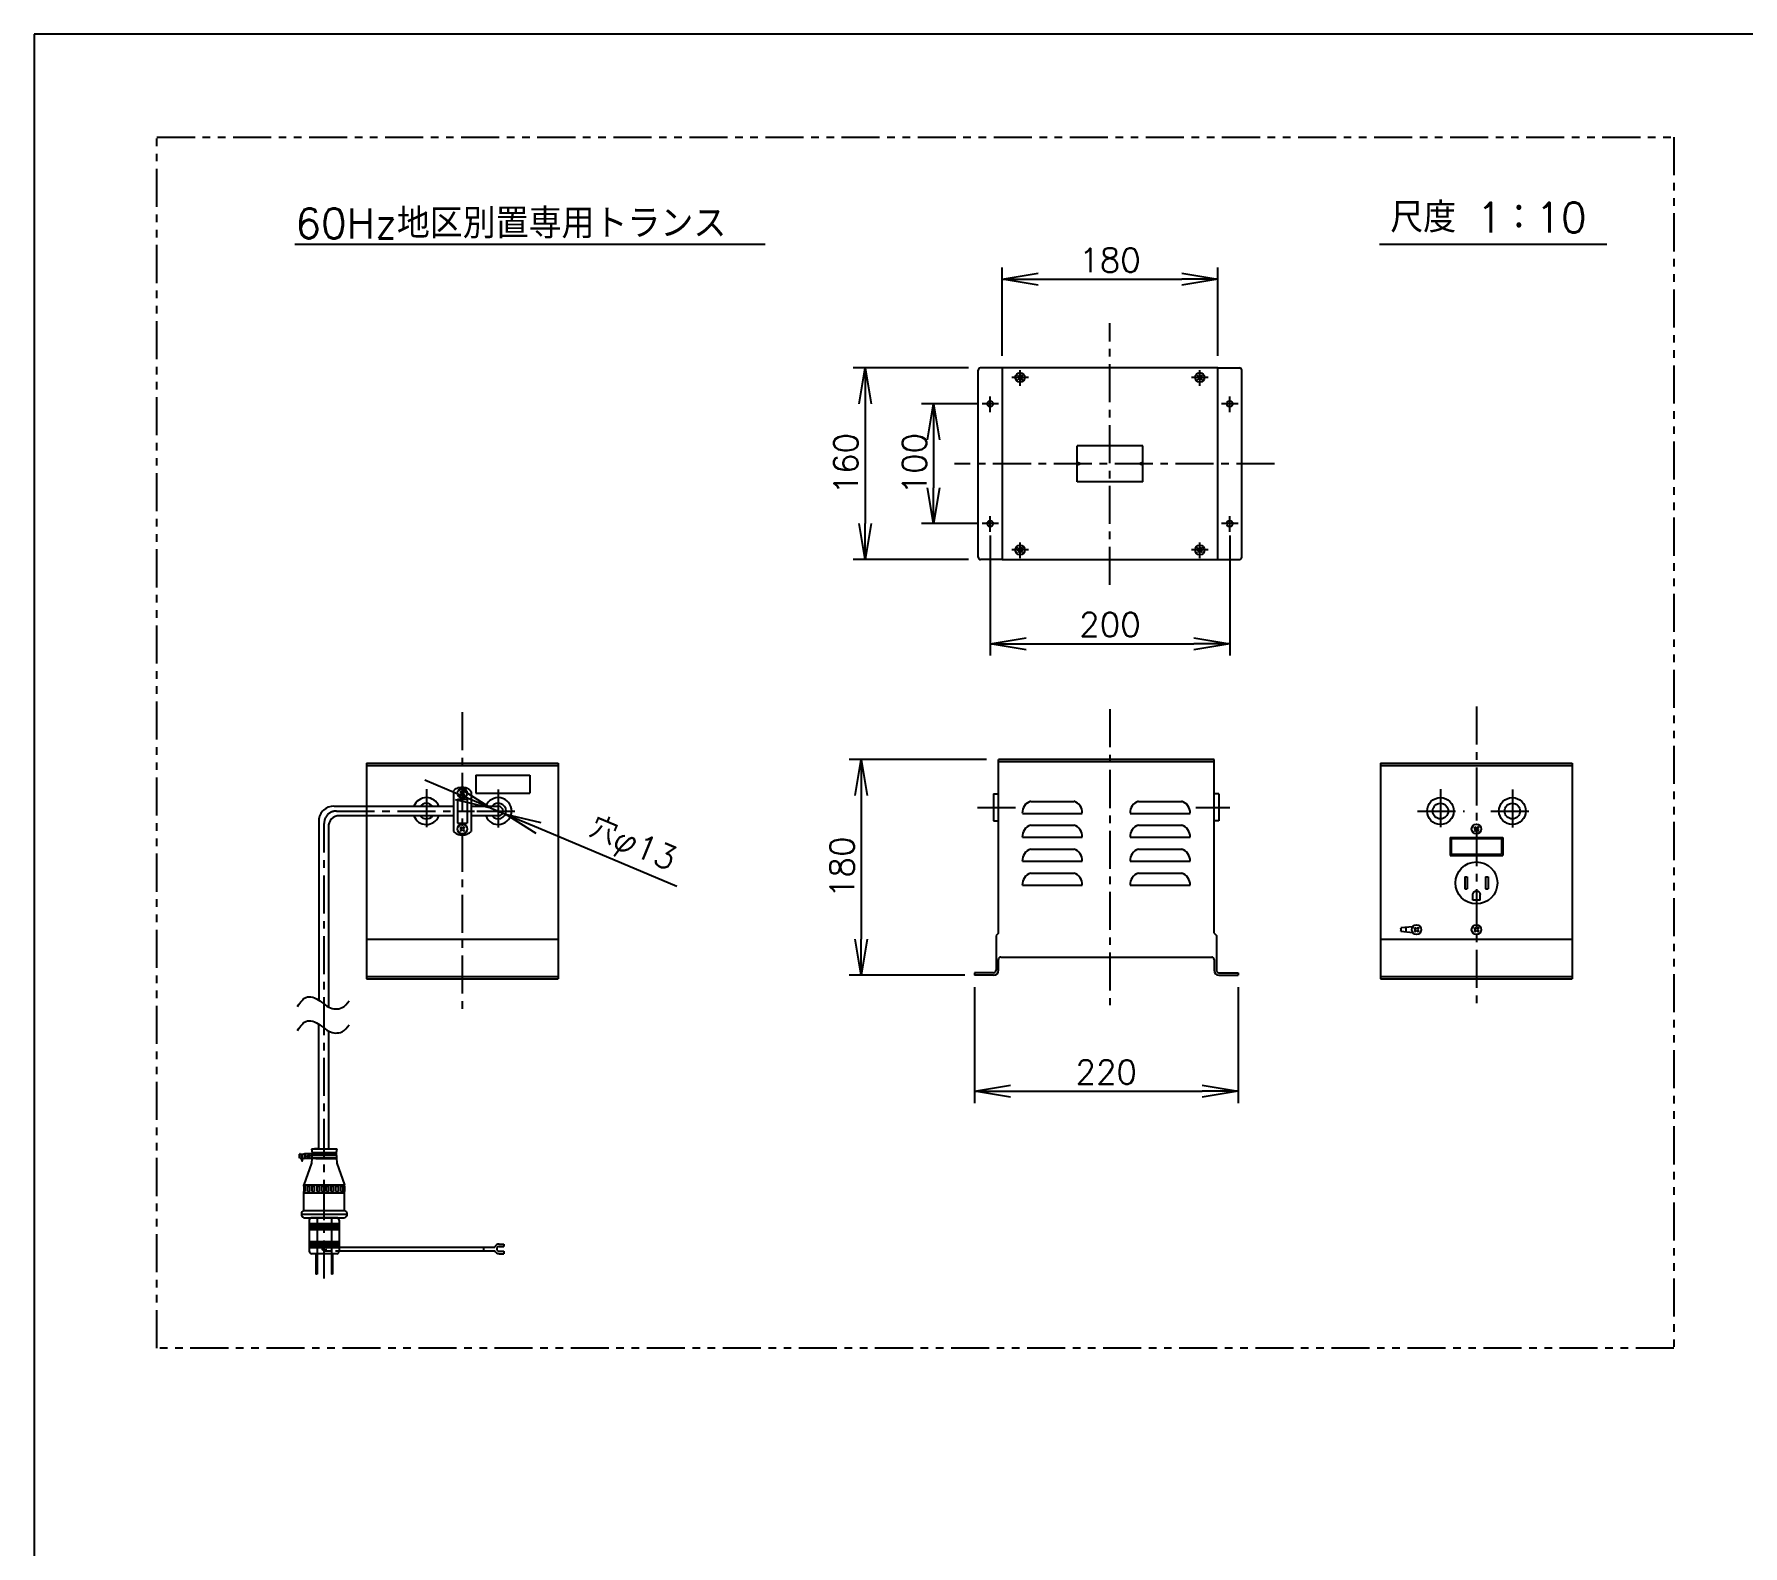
# Model space of a CAD drawing. Extents: x 230 to 4050, y 0 to 2754.
# Drawn here: x 230 to 1656, y 1492 to 2754 of the extents above; entities that cross this region are included whole.
import ezdxf

# ---------------------------------------------------------------- set-up
doc = ezdxf.new("R2010")
doc.units = 0
doc.header["$PDMODE"] = 3
for name, pattern in [('CENTER', [50.8, 31.75, -6.35, 6.35, -6.35]), ('HIDDEN', [9.525, 6.35, -3.175]), ('PHANTOM', [63.5, 31.75, -6.35, 6.35, -6.35, 6.35, -6.35])]:
    doc.linetypes.add(name, pattern=pattern)
doc.layers.get('0').update_dxf_attribs({"linetype": 'CONTINUOUS'})
doc.layers.get('DEFPOINTS').update_dxf_attribs({"linetype": 'CONTINUOUS'})
for name, color, linetype in [('DANMEN', 7, 'CONTINUOUS'), ('SIYOU', 7, 'CONTINUOUS'), ('SUNPOU', 7, 'CONTINUOUS'), ('WAKU', 7, 'CONTINUOUS')]:
    doc.layers.add(name, color=color, linetype=linetype)
doc.styles.get("Standard").update_dxf_attribs({"font": 'ROMANS', "bigfont": 'EXTFONT.shx'})
doc.dimstyles.get("Standard").update_dxf_attribs({"dimscale": 10, "dimtxt": 2, "dimasz": 3, "dimexe": 1, "dimexo": 1, "dimgap": 0.6, "dimtad": 3, "dimdec": 0, "dimzin": 0, "dimdsep": 46, "dimtxsty": 'STANDARD', "dimblk1": 'OPEN', "dimblk2": 'OPEN', "dimsah": 1, "dimcen": 1.5, "dimadec": 0, "dimazin": 0, "dimtfac": 1, "dimtdec": 0, "dimtmove": 0, "dimatfit": 0, "dimldrblk": 'DOTSMALL', "dimfxl": 1, "dimtvp": 1, "dimtolj": 1, "dimtzin": 0, "dimarcsym": 0})

# ---------------------------------------------------------------- blocks, each defined once
blk = doc.blocks.new('_OPEN')
at = {"color": 0, "linetype": 'ByBlock'}
for p, q in [((-1, 0.167), (0, 0)), ((0, 0), (-1, -0.167)), ((0, 0), (-1, 0))]:
    blk.add_line(p, q, dxfattribs=at)
blk = doc.blocks.new('*D7')
at = {"layer": 'DEFPOINTS', "color": 0}
for p in [(1014.9, 1968.2), (1234.9, 1968.2), (1234.9, 1871.2)]:
    blk.add_point(p, dxfattribs=at)
at = {"layer": 'SUNPOU', "color": 0, "lineweight": -2}
for p, q in [((1014.9, 1958.2), (1014.9, 1861.2)), ((1234.9, 1958.2), (1234.9, 1861.2)), ((1044.9, 1871.2), (1204.9, 1871.2))]:
    blk.add_line(p, q, dxfattribs=at)
at = {"layer": 'SUNPOU', "color": 0, "lineweight": -2, "xscale": 30, "yscale": 30, "zscale": 30, "rotation": 180}
blk.add_blockref('_OPEN', (1014.9, 1871.2), dxfattribs=at)
at = {"layer": 'SUNPOU', "color": 0, "lineweight": -2, "xscale": 30, "yscale": 30, "zscale": 30}
blk.add_blockref('_OPEN', (1234.9, 1871.2), dxfattribs=at)
at = {"layer": 'SUNPOU', "color": 0, "insert": (1124.9, 1887.2), "char_height": 20, "attachment_point": 5}
blk.add_mtext('\\A1;220', dxfattribs=at)
blk = doc.blocks.new('_DotSmall')
at = {"color": 0, "linetype": 'ByBlock', "const_width": 0.5}
blk.add_lwpolyline([(-0.0625, 0, 1), (0.0625, 0, 1)], format="xyb", close=True, dxfattribs=at)
blk = doc.blocks.new('*D2')
at = {"layer": 'DEFPOINTS', "color": 0}
for p in [(1218, 2548.9), (1038, 2475), (1218, 2475)]:
    blk.add_point(p, dxfattribs=at)
at = {"layer": 'SUNPOU', "color": 0, "lineweight": -2}
for p, q in [((1038, 2485), (1038, 2558.9)), ((1218, 2485), (1218, 2558.9)), ((1068, 2548.9), (1188, 2548.9))]:
    blk.add_line(p, q, dxfattribs=at)
at = {"layer": 'SUNPOU', "color": 0, "lineweight": -2, "xscale": 30, "yscale": 30, "zscale": 30, "rotation": 180}
blk.add_blockref('_OPEN', (1038, 2548.9), dxfattribs=at)
at = {"layer": 'SUNPOU', "color": 0, "lineweight": -2, "xscale": 30, "yscale": 30, "zscale": 30}
blk.add_blockref('_OPEN', (1218, 2548.9), dxfattribs=at)
at = {"layer": 'SUNPOU', "color": 0, "insert": (1128, 2564.9), "char_height": 20, "attachment_point": 5}
blk.add_mtext('\\A1;180', dxfattribs=at)
blk = doc.blocks.new('*D3')
at = {"layer": 'DEFPOINTS', "color": 0}
for p in [(1028, 2345), (1228, 2345), (1228, 2244.8)]:
    blk.add_point(p, dxfattribs=at)
at = {"layer": 'SUNPOU', "color": 0, "lineweight": -2}
for p, q in [((1028, 2335), (1028, 2234.8)), ((1228, 2335), (1228, 2234.8)), ((1058, 2244.8), (1198, 2244.8))]:
    blk.add_line(p, q, dxfattribs=at)
at = {"layer": 'SUNPOU', "color": 0, "lineweight": -2, "xscale": 30, "yscale": 30, "zscale": 30, "rotation": 180}
blk.add_blockref('_OPEN', (1028, 2244.8), dxfattribs=at)
at = {"layer": 'SUNPOU', "color": 0, "lineweight": -2, "xscale": 30, "yscale": 30, "zscale": 30}
blk.add_blockref('_OPEN', (1228, 2244.8), dxfattribs=at)
at = {"layer": 'SUNPOU', "color": 0, "insert": (1128, 2260.8), "char_height": 20, "attachment_point": 5}
blk.add_mtext('\\A1;200', dxfattribs=at)
blk = doc.blocks.new('*D4')
at = {"layer": 'DEFPOINTS', "color": 0}
for p in [(1028, 2445), (980.8, 2345), (1028, 2345)]:
    blk.add_point(p, dxfattribs=at)
at = {"layer": 'SUNPOU', "color": 0, "lineweight": -2}
for p, q in [((1018, 2445), (970.8, 2445)), ((980.8, 2415), (980.8, 2375)), ((1018, 2345), (970.8, 2345))]:
    blk.add_line(p, q, dxfattribs=at)
at = {"layer": 'SUNPOU', "color": 0, "lineweight": -2, "xscale": 30, "yscale": 30, "zscale": 30}
for p, rotation in [((980.8, 2445), 90), ((980.8, 2345), 270)]:
    blk.add_blockref('_OPEN', p, dxfattribs=dict(at, rotation=rotation))
at = {"layer": 'SUNPOU', "color": 0, "insert": (964.8, 2395), "char_height": 20, "attachment_point": 5, "rotation": 90}
blk.add_mtext('\\A1;100', dxfattribs=at)
blk = doc.blocks.new('*D5')
at = {"layer": 'DEFPOINTS', "color": 0}
for p in [(1020, 2475), (923.6, 2315), (1020, 2315)]:
    blk.add_point(p, dxfattribs=at)
at = {"layer": 'SUNPOU', "color": 0, "lineweight": -2}
for p, q in [((1010, 2475), (913.6, 2475)), ((923.6, 2445), (923.6, 2345)), ((1010, 2315), (913.6, 2315))]:
    blk.add_line(p, q, dxfattribs=at)
at = {"layer": 'SUNPOU', "color": 0, "lineweight": -2, "xscale": 30, "yscale": 30, "zscale": 30}
for p, rotation in [((923.6, 2475), 90), ((923.6, 2315), 270)]:
    blk.add_blockref('_OPEN', p, dxfattribs=dict(at, rotation=rotation))
at = {"layer": 'SUNPOU', "color": 0, "insert": (907.6, 2395), "char_height": 20, "attachment_point": 5, "rotation": 90}
blk.add_mtext('\\A1;160', dxfattribs=at)
blk = doc.blocks.new('*D6')
at = {"layer": 'DEFPOINTS', "color": 0}
for p in [(1034.9, 2148.2), (920.4, 1968.2), (1016.9, 1968.2)]:
    blk.add_point(p, dxfattribs=at)
at = {"layer": 'SUNPOU', "color": 0, "lineweight": -2}
for p, q in [((1024.9, 2148.2), (910.4, 2148.2)), ((920.4, 2118.2), (920.4, 1998.2)), ((1006.9, 1968.2), (910.4, 1968.2))]:
    blk.add_line(p, q, dxfattribs=at)
at = {"layer": 'SUNPOU', "color": 0, "lineweight": -2, "xscale": 30, "yscale": 30, "zscale": 30}
for p, rotation in [((920.4, 2148.2), 90), ((920.4, 1968.2), 270)]:
    blk.add_blockref('_OPEN', p, dxfattribs=dict(at, rotation=rotation))
at = {"layer": 'SUNPOU', "color": 0, "insert": (904.4, 2058.2), "char_height": 20, "attachment_point": 5, "rotation": 90}
blk.add_mtext('\\A1;180', dxfattribs=at)
blk = doc.blocks.new('*D8')
at = {"layer": 'DEFPOINTS', "color": 0}
for p in [(611.4, 2107.6), (623.4, 2102.6), (623.4, 2102.6)]:
    blk.add_point(p, dxfattribs=at)
at = {"layer": 'SUNPOU', "color": 0, "lineweight": -2}
for p, q in [((583.7, 2119.3), (556.1, 2130.9)), ((611.4, 2107.6), (623.4, 2102.6)), ((651, 2091), (766.5, 2042.5))]:
    blk.add_line(p, q, dxfattribs=at)
at = {"layer": 'SUNPOU', "color": 0, "lineweight": -2, "xscale": 30, "yscale": 30, "zscale": 30}
for p, rotation in [((611.4, 2107.6), 337.2183974964843), ((623.4, 2102.6), 157.2183974964843)]:
    blk.add_blockref('_OPEN', p, dxfattribs=dict(at, rotation=rotation))
at = {"layer": 'SUNPOU', "color": 0, "insert": (728.8, 2075.7), "char_height": 20, "attachment_point": 5, "rotation": 337.2184}
blk.add_mtext('\\A1;穴φ13', dxfattribs=at)

msp = doc.modelspace()

# ---------------------------------------------------------------- linework, layer by layer
at = {"layer": 'DANMEN', "color": 2, "linetype": 'CENTER'}
for p, q in [((1128, 2293.9), (1128, 2512.3)), ((1053, 2460.1), (1053, 2473.2)), ((1203, 2460.1), (1203, 2473.2)), ((1059.9, 2467), (1046.2, 2467)), ((1209.9, 2467), (1196.2, 2467)), ((1034.9, 2445), (1021.2, 2445)), ((1028, 2438.1), (1028, 2451.2)), ((1234.9, 2445), (1221.2, 2445)), ((1228, 2438.1), (1228, 2451.2)), ((1265.3, 2395), (998.1, 2395)), ((1034.9, 2345), (1021.2, 2345)), ((1028, 2338.1), (1028, 2351.2)), ((1234.9, 2345), (1221.2, 2345)), ((1228, 2338.1), (1228, 2351.2)), ((1053, 2316.1), (1053, 2329.2)), ((1203, 2316.1), (1203, 2329.2)), ((1059.9, 2323), (1046.2, 2323)), ((1209.9, 2323), (1196.2, 2323)), ((587.4, 2187.7), (587.4, 1939.8)), ((1128, 2190.2), (1128, 1943)), ((1433.9, 2192.4), (1433.9, 1941.7)), ((557.4, 2123.4), (557.4, 2087.4)), ((617.4, 2123), (617.4, 2087.9)), ((617.4, 2123), (617.4, 2088.3)), ((1403.9, 2123.4), (1403.9, 2087.4)), ((1463.9, 2123), (1463.9, 2087.9)), ((482.4, 2105.1), (597.6, 2105.1)), ((599.5, 2105.1), (634.7, 2105.1)), ((1017.5, 2108.2), (1049.6, 2108.2)), ((1199.6, 2108.2), (1228.2, 2108.2)), ((1384.7, 2105.1), (1424, 2105.1)), ((1446, 2105.1), (1481.2, 2105.1)), ((472.1, 1714.9), (472.1, 2094.8)), ((472.1, 1763.7), (472.1, 1774))]:
    msp.add_line(p, q, dxfattribs=at)
at = {"layer": 'DANMEN', "color": 2}
for p, q in [((1018, 2317), (1018, 2473)), ((1038, 2475), (1020, 2475)), ((1218, 2475), (1236, 2475)), ((1238, 2317), (1238, 2473)), ((1155.5, 2410), (1100.5, 2410)), ((1100.5, 2380), (1100.5, 2410)), ((1155.5, 2380), (1155.5, 2410)), ((1155.5, 2380), (1100.5, 2380)), ((1038, 2315), (1020, 2315)), ((1218, 2315), (1236, 2315)), ((507.4, 2145.1), (507.4, 1965.1)), ((507.4, 2145.1), (667.4, 2145.1)), ((507.4, 2143.1), (667.4, 2143.1)), ((667.4, 2145.1), (667.4, 1965.1)), ((1214.9, 2148.2), (1034.9, 2148.2)), ((1034.9, 2003.2), (1034.9, 2148.2)), ((1214.9, 2146.2), (1034.9, 2146.2)), ((1214.9, 2003.2), (1214.9, 2148.2)), ((1353.9, 2145.1), (1513.9, 2145.1)), ((1353.9, 2145.1), (1353.9, 1965.1)), ((1353.9, 2143.1), (1513.9, 2143.1)), ((1513.9, 2145.1), (1513.9, 1965.1)), ((598.7, 2135.1), (643.7, 2135.1)), ((598.7, 2135.1), (598.7, 2120.1)), ((643.7, 2135.1), (643.7, 2120.1)), ((598.7, 2120.1), (643.7, 2120.1)), ((1030.9, 2119.5), (1030.9, 2097)), ((1030.9, 2119.5), (1034.9, 2119.5)), ((1061.9, 2113.2), (1079.9, 2113.2)), ((1079.9, 2113.2), (1097.9, 2113.2)), ((1151.9, 2113.2), (1169.9, 2113.2)), ((1169.9, 2113.2), (1187.9, 2113.2)), ((1218.9, 2119.5), (1214.9, 2119.5)), ((1218.9, 2119.5), (1218.9, 2097)), ((467.6, 2097.3), (467.6, 1947.4)), ((480.3, 2109.1), (579.9, 2109.1)), ((579.9, 2101.1), (484.1, 2101.1)), ((594.9, 2109.1), (606.9, 2109.1)), ((606.9, 2101.1), (594.9, 2101.1)), ((606.9, 2109.1), (617.4, 2109.1)), ((617.4, 2101.1), (606.9, 2101.1)), ((1030.9, 2097), (1034.9, 2097)), ((1218.9, 2097), (1214.9, 2097)), ((475.6, 2092.8), (475.6, 1941.7)), ((1061.9, 2093.2), (1079.9, 2093.2)), ((1079.9, 2093.2), (1097.9, 2093.2)), ((1151.9, 2093.2), (1169.9, 2093.2)), ((1169.9, 2093.2), (1187.9, 2093.2)), ((1061.9, 2073.2), (1079.9, 2073.2)), ((1079.9, 2073.2), (1097.9, 2073.2)), ((1151.9, 2073.2), (1169.9, 2073.2)), ((1169.9, 2073.2), (1187.9, 2073.2)), ((1061.9, 2053.2), (1097.9, 2053.2)), ((1061.9, 2053.2), (1079.9, 2053.2)), ((1063, 2053.2), (1079.9, 2053.2)), ((1079.9, 2053.2), (1096.8, 2053.2)), ((1144.9, 2043.2), (1194.9, 2043.2)), ((1151.9, 2053.2), (1169.9, 2053.2)), ((1169.9, 2053.2), (1187.9, 2053.2)), ((507.4, 1998.1), (667.4, 1998.1)), ((1034.9, 2003.2), (1032.9, 2001.2)), ((1032.9, 2001.2), (1032.9, 1972.2)), ((1214.9, 2003.2), (1216.9, 2001.2)), ((1216.9, 2001.2), (1216.9, 1972.2)), ((1353.9, 1998.1), (1513.9, 1998.1)), ((1036.9, 1983.2), (1039.9, 1983.2)), ((1039.9, 1983.2), (1210.9, 1983.2)), ((1210.9, 1983.2), (1212.9, 1983.2)), ((1030.9, 1970.2), (1014.9, 1970.2)), ((1014.9, 1970.2), (1014.9, 1968.2)), ((1034.9, 1972.2), (1034.9, 1981.2)), ((1214.9, 1981.2), (1214.9, 1972.2)), ((1218.9, 1970.2), (1234.9, 1970.2)), ((1234.9, 1970.2), (1234.9, 1968.2)), ((507.4, 1967.1), (667.4, 1967.1)), ((507.4, 1965.1), (667.4, 1965.1)), ((1030.9, 1968.2), (1014.9, 1968.2)), ((1218.9, 1968.2), (1232.9, 1968.2)), ((1232.9, 1968.2), (1234.9, 1968.2)), ((1353.9, 1967.1), (1513.9, 1967.1)), ((1353.9, 1965.1), (1513.9, 1965.1)), ((467.6, 1823.2), (467.6, 1927.3)), ((475.6, 1921.6), (475.6, 1823.2)), ((484.6, 1741.2), (614.4, 1741.2)), ((605.1, 1741.2), (605.1, 1738.2)), ((618.1, 1743.7), (622.1, 1743.7)), ((618.1, 1741.7), (622.1, 1741.7)), ((622.1, 1743.7), (622.1, 1741.7)), ((484.6, 1738.2), (614.4, 1738.2)), ((618.1, 1737.7), (622.1, 1737.7)), ((618.1, 1735.7), (622.1, 1735.7)), ((622.1, 1737.7), (622.1, 1735.7))]:
    msp.add_line(p, q, dxfattribs=at)
at = {"layer": 'DANMEN', "color": 4}
for p, q in [((1051, 2468.2), (1051.7, 2469)), ((1051, 2468.2), (1052.3, 2467)), ((1051.7, 2469), (1053, 2467.7)), ((1054.3, 2469), (1053, 2467.7)), ((1054.9, 2468.2), (1053.7, 2467)), ((1054.3, 2469), (1054.9, 2468.2)), ((1201, 2468.2), (1201.7, 2469)), ((1201, 2468.2), (1202.3, 2467)), ((1201.7, 2469), (1203, 2467.7)), ((1204.3, 2469), (1203, 2467.7)), ((1204.9, 2468.2), (1203.7, 2467)), ((1204.3, 2469), (1204.9, 2468.2)), ((1052.3, 2467), (1051, 2465.8)), ((1051, 2465.8), (1051.7, 2465.1)), ((1053, 2466.3), (1051.7, 2465.1)), ((1053, 2466.3), (1054.3, 2465.1)), ((1053.7, 2467), (1054.9, 2465.8)), ((1054.3, 2465.1), (1054.9, 2465.8)), ((1202.3, 2467), (1201, 2465.8)), ((1201, 2465.8), (1201.7, 2465.1)), ((1203, 2466.3), (1201.7, 2465.1)), ((1203, 2466.3), (1204.3, 2465.1)), ((1203.7, 2467), (1204.9, 2465.8)), ((1204.3, 2465.1), (1204.9, 2465.8)), ((1051, 2324.2), (1051.7, 2325)), ((1051.7, 2325), (1053, 2323.7)), ((1054.3, 2325), (1053, 2323.7)), ((1054.3, 2325), (1054.9, 2324.2)), ((1201, 2324.2), (1201.7, 2325)), ((1201.7, 2325), (1203, 2323.7)), ((1204.3, 2325), (1203, 2323.7)), ((1204.3, 2325), (1204.9, 2324.2)), ((1051, 2324.2), (1052.3, 2323)), ((1052.3, 2323), (1051, 2321.8)), ((1051, 2321.8), (1051.7, 2321.1)), ((1053, 2322.3), (1051.7, 2321.1)), ((1053, 2322.3), (1054.3, 2321.1)), ((1054.9, 2324.2), (1053.7, 2323)), ((1053.7, 2323), (1054.9, 2321.8)), ((1054.3, 2321.1), (1054.9, 2321.8)), ((1201, 2324.2), (1202.3, 2323)), ((1202.3, 2323), (1201, 2321.8)), ((1201, 2321.8), (1201.7, 2321.1)), ((1203, 2322.3), (1201.7, 2321.1)), ((1203, 2322.3), (1204.3, 2321.1)), ((1204.9, 2324.2), (1203.7, 2323)), ((1203.7, 2323), (1204.9, 2321.8)), ((1204.3, 2321.1), (1204.9, 2321.8)), ((583.4, 2115.1), (583.4, 2095.1)), ((583.4, 2115.1), (591.4, 2115.1)), ((585.4, 2121.3), (586.1, 2122)), ((585.4, 2121.3), (586.7, 2120.1)), ((586.7, 2120.1), (585.4, 2118.9)), ((585.4, 2118.9), (586.1, 2118.2)), ((586.1, 2122), (587.4, 2120.8)), ((587.4, 2119.4), (586.1, 2118.2)), ((588.6, 2122), (587.4, 2120.8)), ((587.4, 2119.4), (588.6, 2118.2)), ((589.3, 2121.3), (588.1, 2120.1)), ((588.1, 2120.1), (589.3, 2118.9)), ((588.6, 2122), (589.3, 2121.3)), ((588.6, 2118.2), (589.3, 2118.9)), ((591.4, 2115.1), (591.4, 2095.1)), ((594.9, 2121.1), (594.9, 2088.1)), ((583.4, 2095.1), (591.4, 2095.1)), ((585.4, 2091.3), (586.1, 2092)), ((585.4, 2091.3), (586.7, 2090.1)), ((586.7, 2090.1), (585.4, 2088.9)), ((585.4, 2088.9), (586.1, 2088.2)), ((586.1, 2092), (587.4, 2090.8)), ((587.4, 2089.4), (586.1, 2088.2)), ((588.6, 2092), (587.4, 2090.8)), ((587.4, 2089.4), (588.6, 2088.2)), ((589.3, 2091.3), (588.1, 2090.1)), ((588.1, 2090.1), (589.3, 2088.9)), ((588.6, 2092), (589.3, 2091.3)), ((588.6, 2088.2), (589.3, 2088.9)), ((1411.9, 2083.1), (1455.9, 2083.1)), ((1411.9, 2083.1), (1411.9, 2068.1)), ((1431.9, 2091.3), (1432.6, 2092)), ((1431.9, 2091.3), (1433.1, 2090.1)), ((1433.1, 2090.1), (1431.9, 2088.9)), ((1431.9, 2088.9), (1432.6, 2088.2)), ((1432.6, 2092), (1433.9, 2090.8)), ((1433.9, 2089.4), (1432.6, 2088.2)), ((1435.1, 2092), (1433.9, 2090.8)), ((1433.9, 2089.4), (1435.1, 2088.2)), ((1435.8, 2091.3), (1434.6, 2090.1)), ((1434.6, 2090.1), (1435.8, 2088.9)), ((1435.1, 2092), (1435.8, 2091.3)), ((1435.1, 2088.2), (1435.8, 2088.9)), ((1455.9, 2083.1), (1455.9, 2068.1)), ((1411.9, 2068.1), (1455.9, 2068.1)), ((1412.9, 2082.1), (1454.9, 2082.1)), ((1412.9, 2082.1), (1412.9, 2069.1)), ((1412.9, 2069.1), (1454.9, 2069.1)), ((1454.9, 2082.1), (1454.9, 2069.1)), ((1424.1, 2050.1), (1426.1, 2050.1)), ((1424.1, 2050.1), (1424.1, 2040.1)), ((1424.1, 2040.1), (1426.1, 2040.1)), ((1426.1, 2050.1), (1426.1, 2040.1)), ((1426.1, 2050.1), (1426.1, 2040.1)), ((1441.6, 2050.1), (1441.6, 2040.1)), ((1441.6, 2050.1), (1443.6, 2050.1)), ((1441.6, 2040.1), (1443.6, 2040.1)), ((1443.6, 2050.1), (1443.6, 2040.1)), ((1430.9, 2030.6), (1430.9, 2035.6)), ((1436.9, 2030.6), (1430.9, 2030.6)), ((1436.9, 2030.6), (1436.9, 2035.6)), ((1380.7, 2008.6), (1370.9, 2007.6)), ((1380.7, 2003.6), (1370.9, 2004.6)), ((1381.9, 2007.3), (1382.6, 2008)), ((1381.9, 2007.3), (1383.1, 2006.1)), ((1383.1, 2006.1), (1381.9, 2004.9)), ((1381.9, 2004.9), (1382.6, 2004.2)), ((1382.6, 2008), (1383.9, 2006.8)), ((1383.9, 2005.4), (1382.6, 2004.2)), ((1385.1, 2008), (1383.9, 2006.8)), ((1383.9, 2005.4), (1385.1, 2004.2)), ((1385.8, 2007.3), (1384.6, 2006.1)), ((1384.6, 2006.1), (1385.8, 2004.9)), ((1385.1, 2008), (1385.8, 2007.3)), ((1385.1, 2004.2), (1385.8, 2004.9)), ((1431.9, 2007.3), (1432.6, 2008)), ((1431.9, 2007.3), (1433.1, 2006.1)), ((1433.1, 2006.1), (1431.9, 2004.9)), ((1431.9, 2004.9), (1432.6, 2004.2)), ((1432.6, 2008), (1433.9, 2006.8)), ((1433.9, 2005.4), (1432.6, 2004.2)), ((1435.1, 2008), (1433.9, 2006.8)), ((1433.9, 2005.4), (1435.1, 2004.2)), ((1435.8, 2007.3), (1434.6, 2006.1)), ((1434.6, 2006.1), (1435.8, 2004.9)), ((1435.1, 2008), (1435.8, 2007.3)), ((1435.1, 2004.2), (1435.8, 2004.9)), ((451.6, 1815.5), (451.6, 1818.7)), ((465.1, 1819.1), (455.6, 1819.1)), ((455.9, 1815.4), (455.6, 1815.1)), ((465.1, 1815.1), (455.6, 1815.1)), ((455.7, 1819.1), (455.9, 1818.7)), ((455.9, 1818.7), (455.9, 1815.4)), ((458.4, 1817.6), (458.6, 1817.8)), ((458.4, 1817.6), (458.8, 1817.2)), ((458.8, 1817.2), (458.4, 1816.8)), ((458.4, 1816.8), (458.6, 1816.6)), ((458.6, 1817.8), (459, 1817.4)), ((459, 1817), (458.6, 1816.6)), ((459.4, 1817.8), (459, 1817.4)), ((459, 1817), (459.4, 1816.6)), ((459.6, 1817.6), (459.2, 1817.2)), ((459.2, 1817.2), (459.6, 1816.8)), ((459.4, 1817.8), (459.6, 1817.6)), ((459.4, 1816.6), (459.6, 1816.8)), ((461.6, 1823.1), (482.6, 1823.1)), ((461.6, 1823.1), (462.1, 1820.1)), ((461.9, 1815.1), (461.6, 1811.2)), ((461.7, 1818.1), (461.7, 1816.1)), ((461.7, 1818.1), (482.3, 1818.1)), ((461.7, 1816.1), (482.4, 1816.1)), ((462, 1818.1), (461.9, 1816.1)), ((462.1, 1820.1), (482.1, 1820.1)), ((462.1, 1820.1), (462.1, 1819.1)), ((467.6, 1823.1), (464.1, 1823.1)), ((465.1, 1819.1), (482.2, 1819.1)), ((465.1, 1815.1), (482.4, 1815.1)), ((482.6, 1823.1), (482.1, 1820.1)), ((482.1, 1820.1), (482.6, 1811.2)), ((461.6, 1811.2), (455.1, 1793.1)), ((482.6, 1811.2), (489.1, 1793.1)), ((455, 1792.1), (456.1, 1792.1)), ((455, 1792.1), (455, 1787.6)), ((455, 1787.6), (456.1, 1787.6)), ((455.1, 1793.1), (489.1, 1793.1)), ((455.1, 1792.1), (455.1, 1793.1)), ((455.1, 1771.7), (455.1, 1787.6)), ((455.1, 1786.6), (489.1, 1786.6)), ((456.1, 1787.6), (456.1, 1792.1)), ((458.1, 1787.6), (458.1, 1792.1)), ((458.1, 1792.1), (460.1, 1792.1)), ((458.1, 1787.6), (460.1, 1787.6)), ((460.1, 1787.6), (460.1, 1792.1)), ((462.1, 1787.6), (462.1, 1792.1)), ((462.1, 1792.1), (464.1, 1792.1)), ((462.1, 1787.6), (464.1, 1787.6)), ((464.1, 1787.6), (464.1, 1792.1)), ((466.1, 1787.6), (466.1, 1792.1)), ((466.1, 1792.1), (468.1, 1792.1)), ((466.1, 1787.6), (468.1, 1787.6)), ((468.1, 1787.6), (468.1, 1792.1)), ((470.1, 1787.6), (470.1, 1792.1)), ((470.1, 1792.1), (472.1, 1792.1)), ((470.1, 1787.6), (472.1, 1787.6)), ((472.1, 1792.1), (472.1, 1787.6)), ((472.1, 1792.1), (472.1, 1787.6)), ((474, 1787.6), (474, 1792.1)), ((474, 1792.1), (475.9, 1792.1)), ((474, 1787.6), (475.9, 1787.6)), ((475.9, 1787.6), (475.9, 1792.1)), ((477.9, 1787.6), (477.9, 1792.1)), ((477.9, 1792.1), (479.9, 1792.1)), ((477.9, 1787.6), (479.9, 1787.6)), ((479.9, 1787.6), (479.9, 1792.1)), ((481.9, 1787.6), (481.9, 1792.1)), ((481.9, 1792.1), (483.9, 1792.1)), ((481.9, 1787.6), (483.9, 1787.6)), ((483.9, 1787.6), (483.9, 1792.1)), ((485.9, 1787.6), (485.9, 1792.1)), ((485.9, 1792.1), (487.9, 1792.1)), ((485.9, 1787.6), (487.9, 1787.6)), ((487.9, 1787.6), (487.9, 1792.1)), ((488.9, 1792.1), (489.3, 1792.1)), ((488.9, 1787.6), (488.9, 1792.1)), ((488.9, 1787.6), (489.3, 1787.6)), ((489.1, 1792.1), (489.1, 1793.1)), ((489.1, 1771.7), (489.1, 1787.6)), ((489.3, 1787.6), (489.3, 1792.1)), ((453.1, 1768.7), (491.1, 1768.7)), ((455.1, 1771.7), (489.1, 1771.7)), ((455.1, 1765.7), (489.1, 1765.7)), ((459.6, 1763.7), (459.6, 1737.7)), ((484.6, 1760.7), (459.6, 1760.7)), ((484.6, 1759.7), (459.6, 1759.7)), ((484.6, 1758.7), (459.6, 1758.7)), ((484.6, 1757.7), (459.6, 1757.7)), ((484.6, 1756.7), (459.6, 1756.7)), ((484.6, 1755.7), (459.6, 1755.7)), ((482.6, 1765.7), (461.6, 1765.7)), ((466.1, 1765.7), (466.1, 1735.7)), ((478.1, 1765.7), (478.1, 1735.7)), ((484.6, 1763.7), (484.6, 1737.7)), ((484.6, 1745.7), (459.6, 1745.7)), ((484.6, 1744.7), (459.6, 1744.7)), ((484.6, 1743.7), (459.6, 1743.7)), ((484.6, 1742.7), (459.6, 1742.7)), ((484.6, 1741.7), (459.6, 1741.7)), ((484.6, 1740.7), (459.6, 1740.7)), ((482.6, 1735.7), (461.6, 1735.7)), ((465.1, 1735.7), (465.1, 1718.7)), ((466.1, 1735.7), (466.1, 1718.7)), ((478.1, 1735.7), (478.1, 1718.7)), ((479.1, 1735.7), (479.1, 1718.7)), ((466.1, 1718.7), (465.1, 1718.7)), ((479.1, 1718.7), (478.1, 1718.7))]:
    msp.add_line(p, q, dxfattribs=at)
at = {"layer": 'DANMEN', "color": 2, "linetype": 'HIDDEN'}
for p, q in [((472.1, 1741.2), (484.6, 1741.2)), ((472.1, 1738.2), (484.6, 1738.2))]:
    msp.add_line(p, q, dxfattribs=at)
at = {"layer": 'DANMEN', "color": 2, "linetype": 'PHANTOM'}
msp.add_lwpolyline([(332.5, 2667.5), (1598.6, 2667.5), (1598.6, 1656.8), (332.5, 1656.8)], close=True, dxfattribs=at)
at = {"layer": 'DANMEN', "color": 2}
msp.add_lwpolyline([(1038, 2315), (1218, 2315), (1218, 2475), (1038, 2475)], close=True, dxfattribs=at)
at = {"layer": 'DANMEN', "color": 4}
for points in [[(579.9, 2121.1, -0.242226), (583.3, 2124.3, -0.095415), (587.4, 2125.1, -0.095415), (591.4, 2124.3, -0.095415), (594.9, 2121.2)], [(579.9, 2088.1, 0.095415), (583.3, 2085.9, 0.095415), (587.4, 2085.1, 0.095415), (591.4, 2085.9, 0.095415), (594.9, 2088.1)], [(1430.9, 2035.6, -0.198912), (1431.7, 2037.7, -0.198912), (1433.9, 2038.6, -0.198912), (1436, 2037.7, -0.198912), (1436.9, 2035.6)], [(451.9, 1818.9, 0.050221), (452.5, 1818.8, 0.037937), (453.5, 1818.7, 0.045373), (454.6, 1818.8, 0.045373), (455.6, 1819.1)], [(451.9, 1815.4, -0.029034), (452.5, 1815.5, -0.038469), (453.5, 1815.6, -0.046212), (454.6, 1815.4, -0.046212), (455.6, 1815.1)], [(455.1, 1771.7, 0.148069), (453.7, 1770.5, 0.148069), (453.1, 1768.7, 0.148069), (453.7, 1766.9, 0.148069), (455.1, 1765.7)], [(489.1, 1771.7, -0.148069), (490.6, 1770.5, -0.148069), (491.1, 1768.7, -0.148069), (490.6, 1766.9, -0.148069), (489.1, 1765.7)]]:
    msp.add_lwpolyline(points, format="xyb", dxfattribs=at)
msp.add_lwpolyline([(579.9, 2121.1), (579.9, 2088.1)], dxfattribs=at)
at = {"layer": 'DANMEN', "color": 2}
for points in [[(1054.9, 2103.2), (1104.9, 2103.2)], [(1144.9, 2103.2), (1194.9, 2103.2)], [(1054.9, 2083.2), (1104.9, 2083.2)], [(1144.9, 2083.2), (1194.9, 2083.2)], [(1054.9, 2063.2), (1104.9, 2063.2)], [(1144.9, 2063.2), (1194.9, 2063.2)], [(1054.9, 2043.2), (1104.9, 2043.2)], [(1144.9, 2043.2), (1194.9, 2043.2)]]:
    msp.add_lwpolyline(points, dxfattribs=at)
at = {"layer": 'DANMEN', "color": 4}
for centre, radius in [((1053, 2467), 4), ((1203, 2467), 4), ((1053, 2323), 4), ((1203, 2323), 4), ((587.4, 2120.1), 4), ((587.4, 2090.1), 4), ((1433.9, 2090.1), 4), ((1433.9, 2045.1), 17.5), ((1383.9, 2006.1), 4), ((1433.9, 2006.1), 4), ((453.6, 1817.1), 0.5), ((459, 1817.2), 1.26)]:
    msp.add_circle(centre, radius, dxfattribs=at)
at = {"layer": 'DANMEN', "color": 2}
for centre, radius in [((1028, 2445), 2.5), ((1228, 2445), 2.5), ((1101.5, 2395), 1), ((1154.5, 2395), 1), ((1028, 2345), 2.5), ((1228, 2345), 2.5), ((1403.9, 2105.1), 11.2), ((1403.9, 2105.1), 6.5), ((1463.9, 2105.1), 11.2), ((1463.9, 2105.1), 6.5)]:
    msp.add_circle(centre, radius, dxfattribs=at)
at = {"layer": 'DANMEN', "color": 2, "linetype": 'HIDDEN'}
msp.add_circle((472.1, 1739.7), 1.5, dxfattribs=at)
at = {"layer": 'DANMEN', "color": 2}
for centre, radius, start, end in [((1020, 2473), 2, 90, 180), ((1236, 2473), 2, 0, 90), ((1020, 2317), 2, 180, 270), ((1236, 2317), 2, 270, 0), ((557.4, 2105.1), 11.2, 20.5388, 159.2491), ((557.4, 2105.1), 6.5, 37.8264, 142.7041), ((617.4, 2105.1), 11.2, 200.8275, 159.1895), ((617.4, 2105.1), 6.5, 217.9799, 142.0372), ((1064.6, 2103.9), 9.77, 106.3312, 183.6848), ((1095.1, 2103.9), 9.77, 356.3152, 73.6688), ((1154.6, 2103.9), 9.77, 106.3312, 183.6848), ((1185.1, 2103.9), 9.77, 356.3152, 73.6688), ((479.7, 2097), 12.1, 87.3822, 178.757), ((484.5, 2092.3), 8.87, 87.7225, 183.7155), ((557.4, 2105.1), 11.2, 200.6287, 337.2209), ((557.4, 2105.1), 6.5, 216.4417, 323.3078), ((617.4, 2105.1), 4, 270, 90), ((1064.6, 2083.9), 9.77, 106.3312, 183.6848), ((1095.1, 2083.9), 9.77, 356.3152, 73.6688), ((1154.6, 2083.9), 9.77, 106.3312, 183.6848), ((1185.1, 2083.9), 9.77, 356.3152, 73.6688), ((1064.6, 2063.9), 9.77, 106.3312, 183.6848), ((1095.1, 2063.9), 9.77, 356.3152, 73.6688), ((1154.6, 2063.9), 9.77, 106.3312, 183.6848), ((1185.1, 2063.9), 9.77, 356.3152, 73.6688), ((1064.6, 2043.9), 9.77, 106.3312, 183.6848), ((1095.1, 2043.9), 9.77, 356.3152, 73.6688), ((1154.6, 2043.9), 9.77, 106.3312, 183.6848), ((1185.1, 2043.9), 9.77, 356.3152, 73.6688), ((1036.9, 1981.2), 2, 90, 180), ((1212.9, 1981.2), 2, 0, 90), ((1030.9, 1972.2), 4, 270, 0), ((1030.9, 1972.2), 2, 270, 0), ((1218.9, 1972.2), 4, 180, 270), ((1218.9, 1972.2), 2, 180, 270), ((618.1, 1739.7), 4, 90, 157.9757), ((618.1, 1739.7), 2, 90, 270), ((618.1, 1739.7), 4, 202.0243, 270)]:
    msp.add_arc(centre, radius, start, end, dxfattribs=at)
at = {"layer": 'DANMEN', "color": 2, "linetype": 'CENTER'}
msp.add_arc((482, 2095.2), 9.9, 88.0354, 182.6097, dxfattribs=at)
at = {"layer": 'DANMEN', "color": 4}
for centre, radius, start, end in [((451.9, 1818.7), 0.242, 76.6696, 171.8788), ((451.9, 1815.6), 0.264, 205.2474, 265.2966), ((461.6, 1763.7), 2, 90, 180), ((482.6, 1763.7), 2, 0, 90), ((461.6, 1737.7), 2, 180, 270), ((482.6, 1737.7), 2, 270, 0)]:
    msp.add_arc(centre, radius, start, end, dxfattribs=at)
for centre, major_axis, ratio, start_param, end_param in [((1370.9, 2006.1), (0, 1.5), 0.116297, 2.838298, 2.862777), ((1364.6, 2006.1), (4.55, 4.55), 1, 5.262395, 5.733179), ((1374.9, 2006.1), (0, 1.9), 0.177059, 3.043201, 6.566931), ((453.6, 1815), (0, 2.1), 0.25895, 1.268753, 6.877384)]:
    msp.add_ellipse(centre, major_axis=major_axis, ratio=ratio, start_param=start_param, end_param=end_param, dxfattribs=at)
at = {"layer": 'DANMEN', "color": 2}
for points in [[(449.8, 1942.1), (452.3, 1945.6), (457.5, 1953.1), (469.1, 1946.9), (476.3, 1940), (487.1, 1939.1), (491.1, 1944.5), (492.8, 1946.7)], [(449.8, 1922), (452.3, 1925.6), (457.5, 1933), (469.1, 1926.8), (476.3, 1919.9), (487.1, 1919), (491.1, 1924.4), (492.8, 1926.7)]]:
    msp.add_open_spline(points, degree=3, knots=[0, 0, 0, 0, 11.41095, 24.002656, 31.463638, 42.586542, 50.698898, 50.698898, 50.698898, 50.698898], dxfattribs=at)
at = {"layer": 'SIYOU', "color": 1}
for p, q in [((447.5, 2578.2), (840.3, 2578.2)), ((1353, 2578.2), (1542.8, 2578.2))]:
    msp.add_line(p, q, dxfattribs=at)
at = {"layer": 'WAKU', "color": 6}
for p, q in [((4050, 2753.5), (230, 2753.5)), ((230, 2753.5), (230, 0))]:
    msp.add_line(p, q, dxfattribs=at)

# ---------------------------------------------------------------- texts
at = {"layer": 'SIYOU', "color": 1}
for s, p in [('60Hz地区別置専用トランス', (448.1, 2583.1)), ('尺度 1：10', (1362, 2588))]:
    msp.add_text(s, height=25, dxfattribs=at).set_placement(p)

# ---------------------------------------------------------------- dimensions: what is measured, and where the dimension line sits
at = {"layer": 'SUNPOU'}
dim = msp.add_linear_dim(base=(1218, 2548.9), p1=(1038, 2475), p2=(1218, 2475), dimstyle='STANDARD', override={"dimtxsty": 'STANDARD'}, dxfattribs=at)
dim.commit()
dim.dimension.update_dxf_attribs({"geometry": '*D2', "text_midpoint": (1128, 2548.9), "dimtype": 160})
for base, p1, p2, picture, middle in [((923.6, 2315), (1020, 2475), (1020, 2315), '*D5', (907.6, 2395)), ((980.8, 2345), (1028, 2445), (1028, 2345), '*D4', (964.8, 2395)), ((920.4, 1968.2), (1034.9, 2148.2), (1016.9, 1968.2), '*D6', (904.4, 2058.2))]:
    dim = msp.add_linear_dim(base=base, p1=p1, p2=p2, angle=90, dimstyle='STANDARD', override={"dimtxsty": 'STANDARD'}, dxfattribs=at)
    dim.commit()
    dim.dimension.update_dxf_attribs({"geometry": picture, "text_midpoint": middle})
for base, p1, p2, picture, middle in [((1228, 2244.8), (1028, 2345), (1228, 2345), '*D3', (1128, 2260.8)), ((1234.9, 1871.2), (1014.9, 1968.2), (1234.9, 1968.2), '*D7', (1124.9, 1887.2))]:
    dim = msp.add_linear_dim(base=base, p1=p1, p2=p2, dimstyle='STANDARD', override={"dimtxsty": 'STANDARD'}, dxfattribs=at)
    dim.commit()
    dim.dimension.update_dxf_attribs({"geometry": picture, "text_midpoint": middle})
dim = msp.add_aligned_dim(p1=(611.4, 2107.6), p2=(623.4, 2102.6), distance=0, text='穴φ<>', dimstyle='STANDARD', dxfattribs=at)
dim.commit()
dim.dimension.update_dxf_attribs({"geometry": '*D8', "text_midpoint": (728.8, 2075.7)})

doc.saveas('drawing.dxf')
